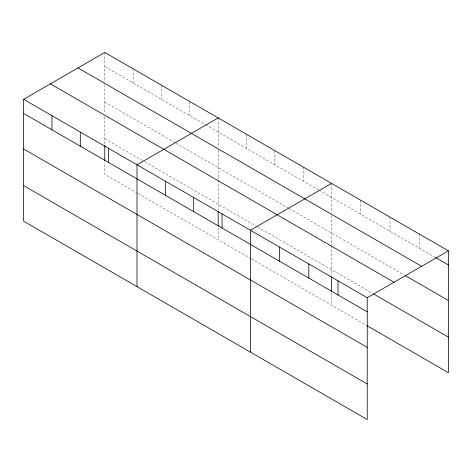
<?xml version="1.0" encoding="UTF-8"?>
<svg xmlns="http://www.w3.org/2000/svg" width="472" height="472" viewBox="0 0 472 472"><rect width="100%" height="100%" fill="white"/><g stroke="black" fill="none" stroke-linecap="round" stroke-linejoin="round"><path stroke-width="0.35" stroke-dasharray="2.36 1.77" d="M104.772 66.57L204.942 124.401M205.568 124.761L318.334 189.868M318.966 190.234L435.066 257.264M104.772 102.117L175.33 142.851M175.962 143.217L288.728 208.323M289.36 208.683L403.955 274.846M104.772 138.738L143.83 161.294M144.462 161.654L257.228 226.761M257.859 227.126L372.207 293.142M137.535 193.201L104.772 174.292L104.772 161.955M138.16 193.567L250.927 258.674M251.558 259.034L366.49 325.391M419.189 233.982L419.189 248.095M389.984 217.12L389.984 231.233M360.773 200.258L360.773 214.371M331.568 183.396L331.568 212.742M331.568 215.645L331.568 244.773M331.568 245.505L331.568 275.483M331.568 292.894L331.568 305.225M303.219 167.023L303.219 181.142M274.869 150.656L274.869 164.769M246.52 134.29L246.52 148.403M218.17 117.923L218.17 147.27M218.17 150.173L218.17 179.307M218.17 180.038L218.17 210.016M218.17 227.427L218.17 239.758M189.821 101.557L189.821 115.669M161.471 85.19L161.471 99.303M133.122 68.823L133.122 82.936M104.772 52.457L104.772 81.803M104.772 84.706L104.772 113.835M104.772 116.767L104.772 144.544"/><path stroke-width="0.71" d="M23.6 99.321L367.228 297.708L367.228 419.543L23.6 221.156L23.6 99.321L104.772 52.457L448.4 250.844L448.4 372.679L367.127 325.757M218.17 117.923L136.998 164.787L136.998 286.622M331.568 183.396L250.396 230.259L250.396 352.094M367.228 297.708L448.4 250.844M435.703 257.629L448.4 264.957M77.986 67.921L421.614 266.314M405.224 275.577L448.4 300.505M50.386 83.857L394.014 282.244M373.476 293.873L448.4 337.132M23.6 113.433L367.228 311.827M23.6 148.981L367.228 347.374M23.6 185.608L367.228 383.996M338.017 280.846L338.017 294.959M331.568 276.934L331.568 291.442M308.812 263.984L308.812 278.096M279.601 247.121L279.601 261.234M222.047 213.893L222.047 228.005M218.17 211.468L218.17 225.976M193.697 197.526L193.697 211.639M165.347 181.154L165.347 195.272M108.648 148.42L108.648 162.533M104.772 145.27L104.772 160.504M80.299 132.054L80.299 146.167M51.949 115.687L51.949 129.8"/></g></svg>
